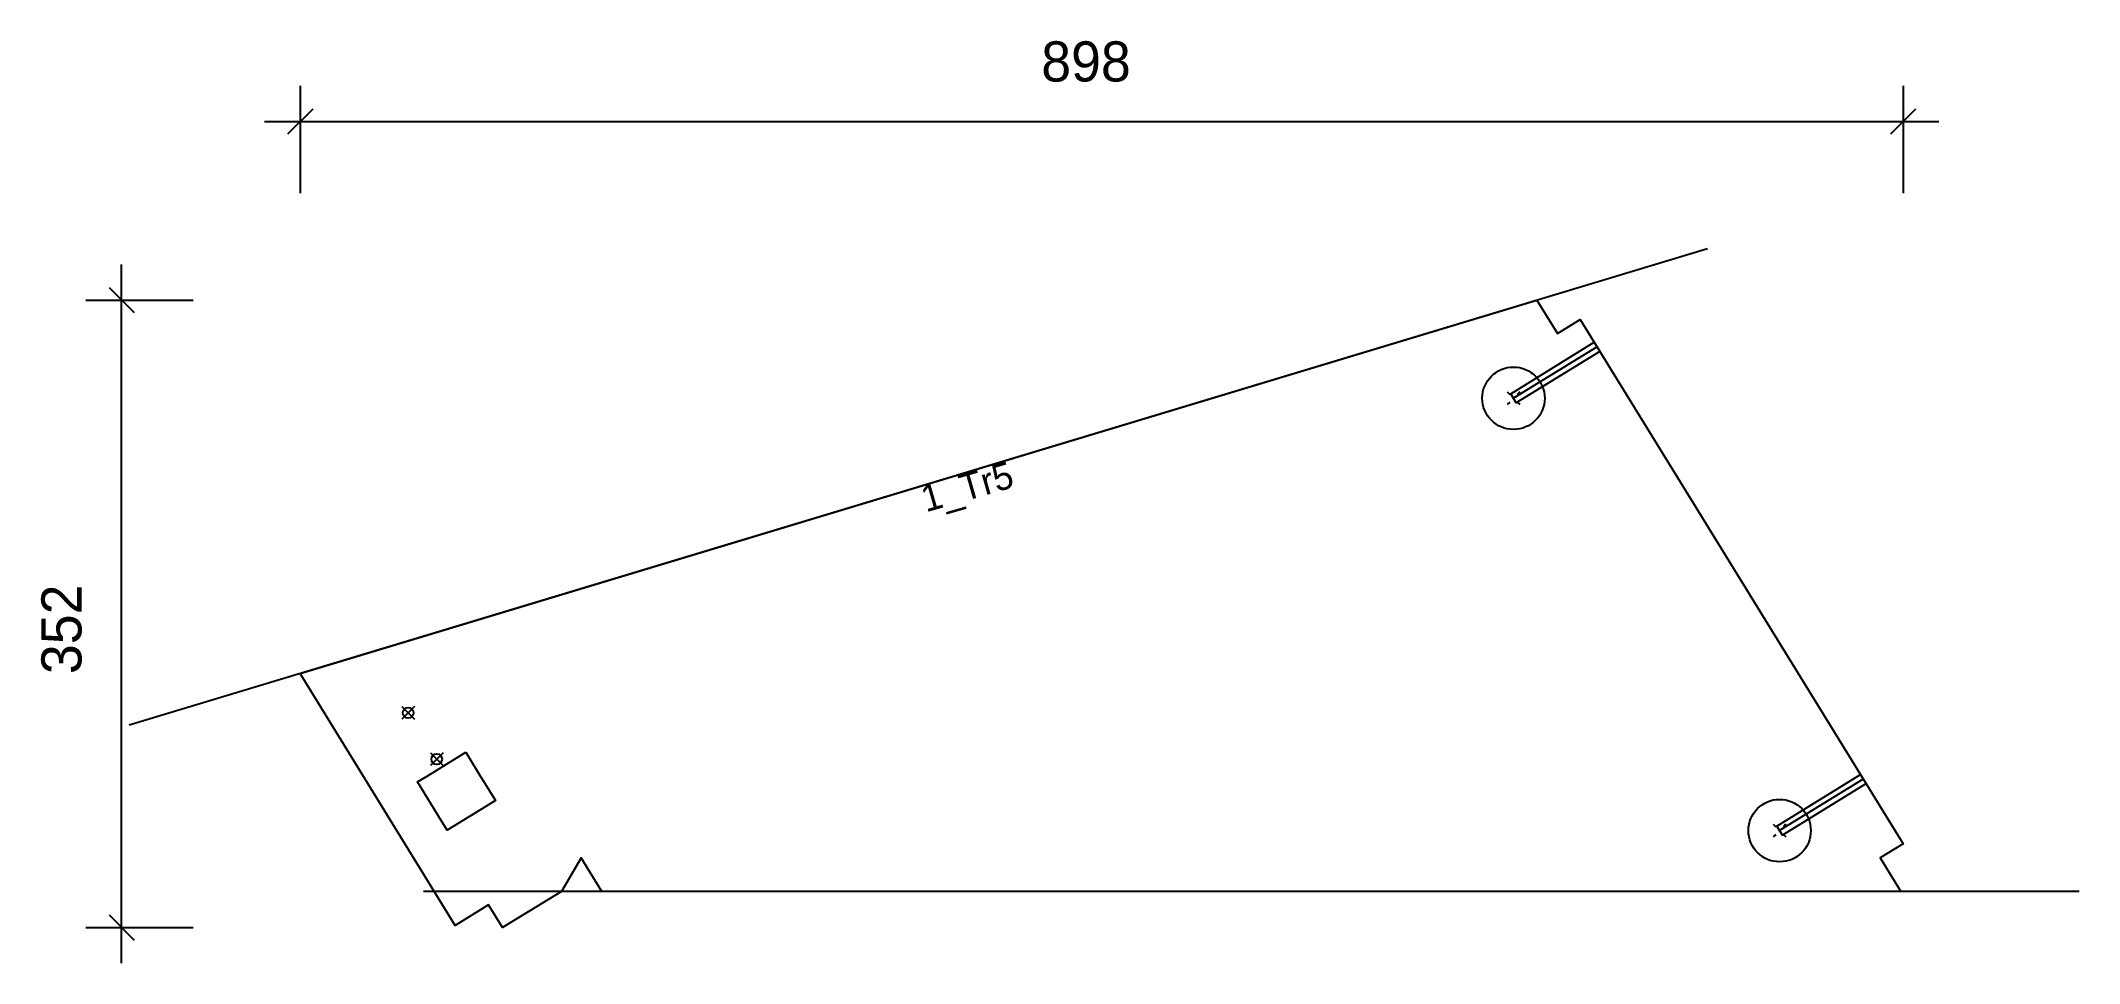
# Model space of a CAD drawing. Header units: millimetres. Extents: x -145 to 997, y -20 to 497.
import ezdxf
from ezdxf.enums import TextEntityAlignment as Align

# ---------------------------------------------------------------- set-up
doc = ezdxf.new("R2010")
doc.units = ezdxf.units.MM
for name, color, linetype in [('CONTOUR', 7, 'CONTINUOUS'), ('CUT_', 7, 'CONTINUOUS'), ('DIMLINES', 7, 'CONTINUOUS'), ('DIMLINESTEXT', 7, 'CONTINUOUS'), ('DRILLINGSOTHER', 7, 'CONTINUOUS'), ('DRILLINGSSIDE', 7, 'CONTINUOUS'), ('EXTRATREADBACKPROFILELINES', 7, 'CONTINUOUS'), ('EXTRATREADBACKPROFILELINESTEXT', 7, 'CONTINUOUS'), ('EXTRATREADFRONTPROFILELINES', 7, 'CONTINUOUS')]:
    doc.layers.add(name, color=color, linetype=linetype)

msp = doc.modelspace()

# ---------------------------------------------------------------- linework, layer by layer
at = {"layer": 'CONTOUR', "color": 0, "linetype": '0'}
msp.add_lwpolyline([(693.163, 351.731), (704.694, 332.995), (717.469, 340.857), (898.389, 46.894), (885.614, 39.032), (897.145, 20.296), (169.132, 20.296), (157.601, 39.032), (146.497, 20.296), (113.519, 0), (105.657, 12.774), (86.921, 1.243), (0, 142.475), (693.163, 351.731)], dxfattribs=at)
at = {"layer": 'CUT_', "color": 1, "linetype": '1'}
msp.add_lwpolyline([(92.835, 98.238), (94.499, 95.534), (101.155, 84.718), (102.82, 82.014), (109.476, 71.199), (104.068, 67.87), (82.437, 54.557), (79.109, 59.965), (65.795, 81.597), (71.203, 84.925), (92.835, 98.238)], dxfattribs=at)
at = {"layer": 'DIMLINES', "color": 0}
for p, q in [((0, 471.731), (0, 411.731)), ((898.389, 471.731), (898.389, 411.731)), ((7.071, 458.802), (-7.071, 444.66)), ((905.46, 458.802), (891.318, 444.66)), ((-20, 451.731), (918.389, 451.731)), ((-100, -20), (-100, 371.731)), ((-107.071, 358.802), (-92.929, 344.66)), ((-120, 351.731), (-60, 351.731)), ((-120, 0), (-60, 0)), ((-107.071, 7.071), (-92.929, -7.071))]:
    msp.add_line(p, q, dxfattribs=at)
at = {"layer": 'DRILLINGSOTHER', "color": 3}
for p, q in [((676.529, 300.236), (677.943, 298.821)), ((683.599, 300.236), (682.185, 298.821)), ((677.942, 294.579), (676.528, 293.165)), ((682.184, 294.579), (683.598, 293.165)), ((64.11, 123.902), (57.039, 116.831)), ((57.04, 123.902), (64.109, 116.831)), ((80.115, 97.897), (73.044, 90.826)), ((73.045, 97.897), (80.114, 90.826)), ((825.677, 57.897), (827.09, 56.483)), ((832.747, 57.897), (831.332, 56.483)), ((827.09, 52.24), (825.675, 50.826)), ((831.332, 52.24), (832.745, 50.826))]:
    msp.add_line(p, q, dxfattribs=at)
for centre, radius in [((680.063, 296.7), 17.5), ((60.575, 120.367), 3), ((76.58, 94.362), 3), ((829.211, 54.362), 17.5)]:
    msp.add_circle(centre, radius, dxfattribs=at)
at = {"layer": 'DRILLINGSSIDE', "color": 3}
for p, q in [((726.903, 325.528), (680.063, 296.7)), ((876.051, 83.189), (829.211, 54.362))]:
    msp.add_line(p, q, dxfattribs=at)
at = {"layer": 'DRILLINGSSIDE', "color": 3, "linetype": '3'}
for points in [[(728.476, 322.973), (681.636, 294.145), (678.491, 299.255), (725.331, 328.083)], [(877.623, 80.634), (830.783, 51.807), (827.639, 56.916), (874.478, 85.744)]]:
    msp.add_lwpolyline(points, dxfattribs=at)
at = {"layer": 'EXTRATREADBACKPROFILELINES', "color": 2}
msp.add_line((-95.733, 113.574), (788.896, 380.631), dxfattribs=at)
at = {"layer": 'EXTRATREADFRONTPROFILELINES', "color": 2}
msp.add_line((997.145, 20.296), (69.132, 20.296), dxfattribs=at)

# ---------------------------------------------------------------- texts
at = {"layer": 'DIMLINESTEXT'}
msp.add_text('898', height=22.5, dxfattribs=at).set_placement((415.389, 496.731), align=Align.TOP_LEFT)
msp.add_text('352', height=22.5, rotation=90, dxfattribs=at).set_placement((-145, 142.061), align=Align.TOP_LEFT)
at = {"layer": 'EXTRATREADBACKPROFILELINESTEXT'}
msp.add_text('1_Tr5', height=15, rotation=376, dxfattribs=at).set_placement((346.582, 247.103), align=Align.TOP_LEFT)

doc.saveas('drawing.dxf')
